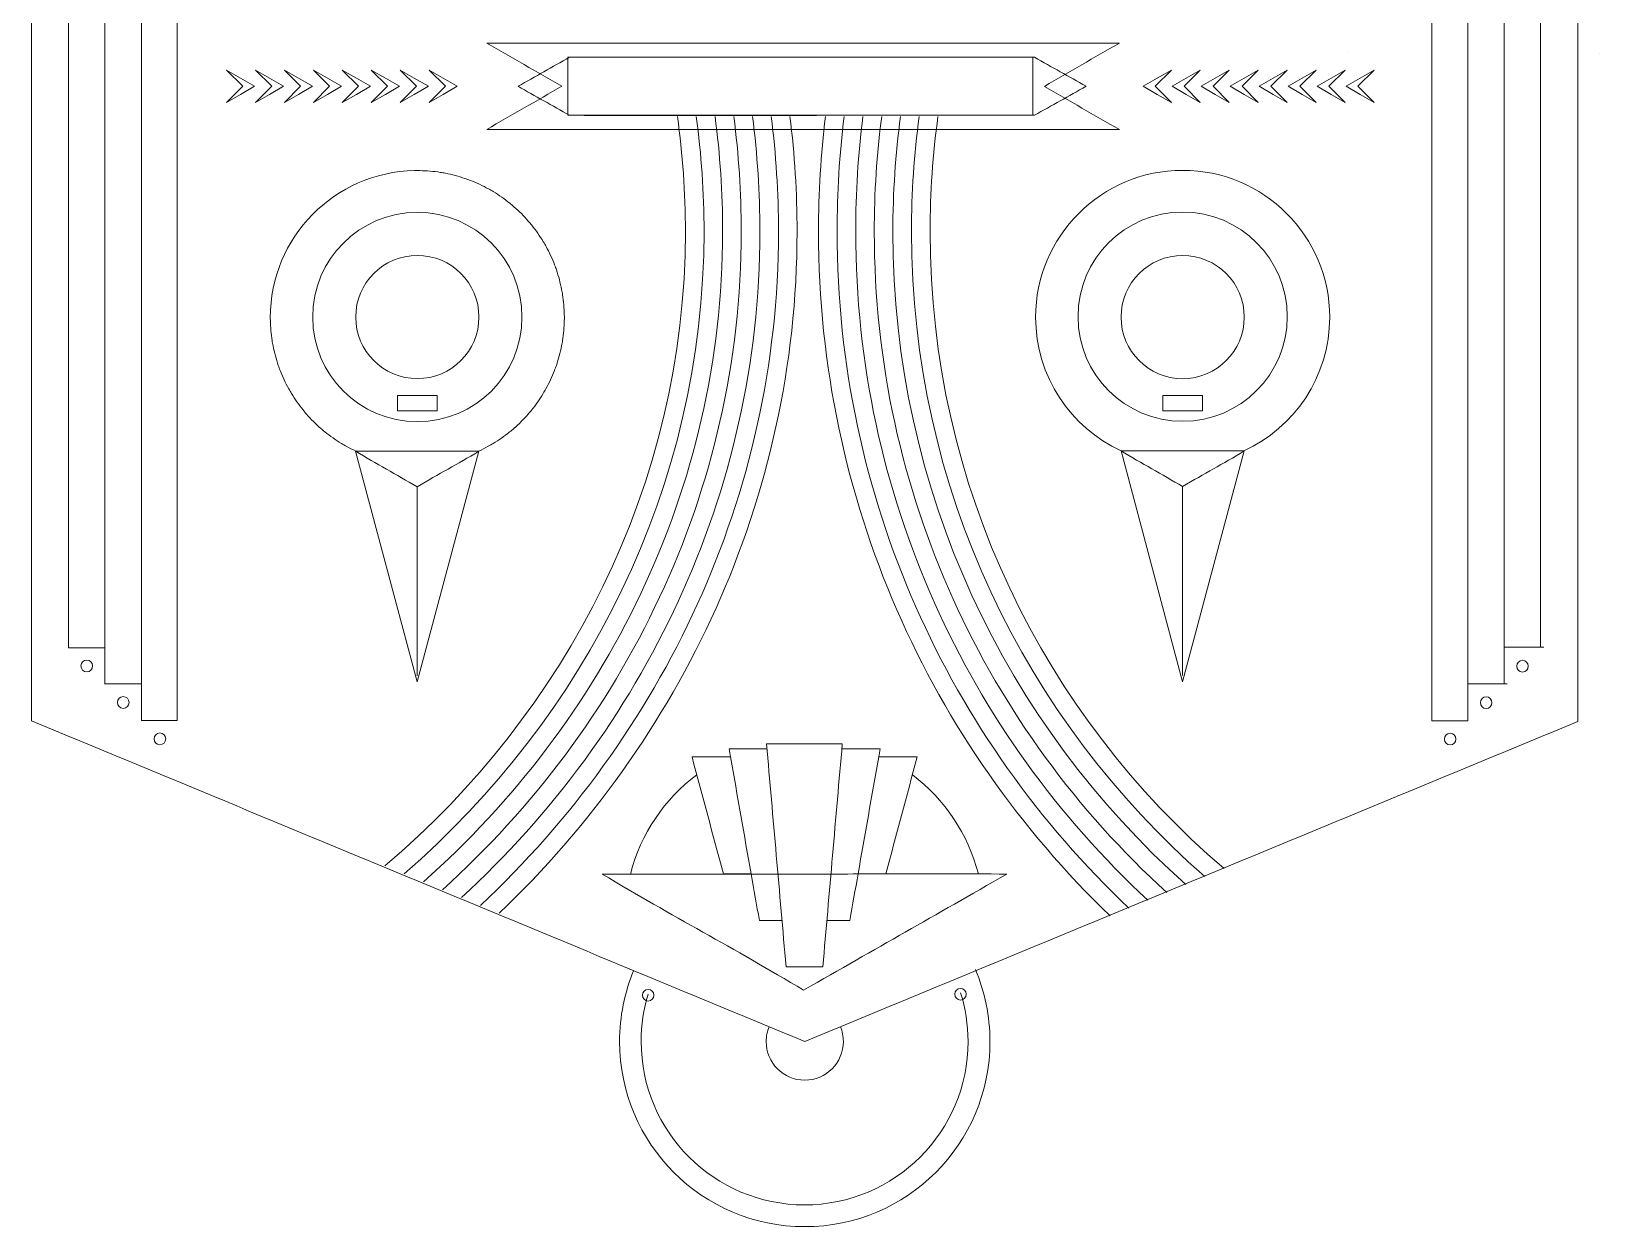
# Model space of a CAD drawing. Header units: inches. Extents: x -17 to 17, y -21.9 to 21.9.
# Drawn here: x -17.03 to 17.03, y -21.88 to 4.09 of the extents above; entities that cross this region are included whole.
import ezdxf

# ---------------------------------------------------------------- set-up
doc = ezdxf.new("R2010")
doc.units = ezdxf.units.IN
doc.header["$MEASUREMENT"] = 0
doc.layers.add('Layer 1', color=7, linetype='Continuous')

msp = doc.modelspace()

# ---------------------------------------------------------------- linework, layer by layer
at = {"layer": 'Layer 1', "color": 1, "lineweight": 18}
for points in [[(-9.079, -4.156), (-8.212, -4.156), (-8.212, -3.822), (-9.079, -3.822), (-9.079, -4.156)], [(7.539, -4.156), (8.405, -4.156), (8.405, -3.822), (7.539, -3.822), (7.539, -4.156)]]:
    msp.add_lwpolyline(points, close=True, dxfattribs=at)
at = {"layer": 'Layer 1', "color": 250, "lineweight": 18}
msp.add_open_spline([(14.955, 5.09), (14.955, 5.09), (14.955, -9.289), (14.955, -9.289), (14.955, -9.289), (14.955, -9.289), (15.745, -9.289), (15.745, -9.289), (15.745, -9.289), (15.745, -9.289), (15.745, 5.09), (15.745, 5.09), (15.745, 5.09), (15.745, 13.917), (8.59, 21.072), (-0.237, 21.072), (-0.237, 21.072), (-9.061, 21.072), (-16.216, 13.919), (-16.218, 5.095), (-16.218, 5.095), (-16.218, 5.095), (-16.218, -9.303), (-16.218, -9.303), (-16.218, -9.303), (-16.218, -9.303), (-15.428, -9.303), (-15.428, -9.303), (-15.428, -9.303), (-15.428, -9.303), (-15.428, 5.09), (-15.428, 5.09), (-15.428, 5.09), (-15.428, 13.48), (-8.627, 20.282), (-0.237, 20.282), (-0.237, 20.282), (8.153, 20.282), (14.955, 13.48), (14.955, 5.09)], degree=3, knots=[0, 0, 0, 0, 0.090909, 0.090909, 0.090909, 0.090909, 0.181818, 0.181818, 0.181818, 0.181818, 0.272727, 0.272727, 0.272727, 0.272727, 0.363636, 0.363636, 0.363636, 0.363636, 0.454545, 0.454545, 0.454545, 0.454545, 0.545455, 0.545455, 0.545455, 0.545455, 0.636364, 0.636364, 0.636364, 0.636364, 0.727273, 0.727273, 0.727273, 0.727273, 0.818182, 0.818182, 0.818182, 0.818182, 1, 1, 1, 1], dxfattribs=at)
at = {"layer": 'Layer 1', "color": 1, "lineweight": 18}
msp.add_open_spline([(-17.026, 5.09), (-17.026, -0.237), (-17.026, -5.564), (-17.026, -10.891), (-17.026, -10.891), (-11.428, -13.214), (-5.831, -15.536), (-0.233, -17.859), (-0.233, -17.859), (5.362, -15.541), (10.958, -13.223), (16.553, -10.905), (16.553, -10.905), (16.553, -5.573), (16.553, -0.241), (16.553, 5.09)], degree=3, knots=[0, 0, 0, 0, 0.2, 0.2, 0.2, 0.2, 0.4, 0.4, 0.4, 0.4, 0.6, 0.6, 0.6, 0.6, 1, 1, 1, 1], dxfattribs=at)
at = {"layer": 'Layer 1', "lineweight": 18}
for points in [[(-16.218, 5.095), (-16.218, 5.095), (-16.218, -9.303), (-16.218, -9.303)], [(15.745, 5.101), (15.745, 5.101), (15.745, -9.298), (15.745, -9.298)], [(-15.428, -9.303), (-15.428, -9.303), (-16.218, -9.303), (-16.218, -9.303)], [(-15.553, -11.699), (-15.553, -11.699), (-15.553, -11.699), (-15.553, -11.699)], [(-4.017, -14.22), (-3.796, -13.346), (-3.279, -12.589), (-2.577, -12.062)], [(2.103, -12.068), (2.801, -12.593), (3.315, -13.348), (3.536, -14.219)]]:
    msp.add_open_spline(points, degree=3, dxfattribs=at)
at = {"layer": 'Layer 1', "color": 3, "lineweight": 18}
for points in [[(-15.428, 5.095), (-15.428, 5.095), (-15.428, -10.096), (-15.428, -10.096)], [(-14.635, 5.095), (-14.635, 5.095), (-14.635, -10.887), (-14.635, -10.887)], [(-13.857, 5.095), (-13.857, 5.095), (-13.857, -10.887), (-13.857, -10.887)], [(13.384, 5.101), (13.384, 5.101), (13.384, -10.892), (13.384, -10.892)], [(14.162, 5.101), (14.162, 5.101), (14.162, -10.892), (14.162, -10.892)], [(14.955, 5.101), (14.955, 5.101), (14.955, -10.091), (14.955, -10.091)], [(11.562, 3.652), (11.562, 3.652), (11.562, 3.652), (11.562, 3.652)], [(17.026, 3.607), (17.026, 3.607), (17.026, 3.607), (17.026, 3.607)], [(-8.648, -5.811), (-8.648, -5.811), (-8.648, -9.917), (-8.648, -9.917)], [(7.972, -5.805), (7.972, -5.805), (7.972, -9.911), (7.972, -9.911)], [(14.955, -9.289), (14.955, -9.289), (15.811, -9.289), (15.811, -9.289)], [(-14.635, -10.091), (-14.635, -10.091), (-15.432, -10.091), (-15.432, -10.091)], [(14.162, -10.087), (14.162, -10.087), (15.021, -10.087), (15.021, -10.087)], [(-13.857, -10.887), (-13.857, -10.887), (-14.635, -10.887), (-14.635, -10.887)], [(13.384, -10.892), (13.384, -10.892), (14.162, -10.892), (14.162, -10.892)]]:
    msp.add_open_spline(points, degree=3, dxfattribs=at)
at = {"layer": 'Layer 1', "lineweight": 18}
for points, knots in [([(-7.134, 3.831), (-2.557, 3.831), (2.021, 3.831), (6.598, 3.831), (6.598, 3.831), (6.055, 3.517), (5.513, 3.204), (4.97, 2.89), (4.97, 2.89), (5.513, 2.577), (6.055, 2.263), (6.598, 1.95), (6.598, 1.95), (2.021, 1.952), (-2.557, 1.954), (-7.134, 1.956), (-7.134, 1.956), (-6.593, 2.268), (-6.052, 2.581), (-5.51, 2.893), (-5.51, 2.893), (-6.052, 3.206), (-6.593, 3.518), (-7.134, 3.831)], [0, 0, 0, 0, 0.142857, 0.142857, 0.142857, 0.142857, 0.285714, 0.285714, 0.285714, 0.285714, 0.428571, 0.428571, 0.428571, 0.428571, 0.571429, 0.571429, 0.571429, 0.571429, 0.714286, 0.714286, 0.714286, 0.714286, 1, 1, 1, 1]), ([(-6.456, 2.892), (-6.097, 2.681), (-5.702, 2.471), (-5.343, 2.261), (-5.343, 2.261), (-1.964, 2.256), (1.377, 2.265), (4.756, 2.261), (4.756, 2.261), (5.128, 2.476), (5.501, 2.677), (5.874, 2.892), (5.874, 2.892), (5.501, 3.107), (5.128, 3.308), (4.756, 3.523), (4.756, 3.523), (1.39, 3.518), (-1.976, 3.528), (-5.343, 3.523), (-5.343, 3.523), (-5.714, 3.312), (-6.085, 3.102), (-6.456, 2.892)], [0, 0, 0, 0, 0.142857, 0.142857, 0.142857, 0.142857, 0.285714, 0.285714, 0.285714, 0.285714, 0.428571, 0.428571, 0.428571, 0.428571, 0.571429, 0.571429, 0.571429, 0.571429, 0.714286, 0.714286, 0.714286, 0.714286, 1, 1, 1, 1]), ([(4.719, 2.261), (4.719, 2.261), (-5.38, 2.261), (-5.38, 2.261), (-5.38, 2.261), (-5.38, 2.261), (-5.38, 3.524), (-5.38, 3.524), (-5.38, 3.524), (-5.38, 3.524), (4.719, 3.524), (4.719, 3.524), (4.719, 3.524), (4.719, 3.524), (4.719, 2.261), (4.719, 2.261)], [0, 0, 0, 0, 0.2, 0.2, 0.2, 0.2, 0.4, 0.4, 0.4, 0.4, 0.6, 0.6, 0.6, 0.6, 1, 1, 1, 1]), ([(-6.373, -2.121), (-6.373, -3.376), (-7.39, -4.393), (-8.645, -4.393), (-8.645, -4.393), (-9.9, -4.393), (-10.918, -3.376), (-10.918, -2.121), (-10.918, -2.121), (-10.918, -0.866), (-9.9, 0.152), (-8.645, 0.152), (-8.645, 0.152), (-7.39, 0.152), (-6.373, -0.866), (-6.373, -2.121)], [0, 0, 0, 0, 0.2, 0.2, 0.2, 0.2, 0.4, 0.4, 0.4, 0.4, 0.6, 0.6, 0.6, 0.6, 1, 1, 1, 1]), ([(10.244, -2.113), (10.244, -3.368), (9.227, -4.385), (7.972, -4.385), (7.972, -4.385), (6.717, -4.385), (5.7, -3.368), (5.7, -2.113), (5.7, -2.113), (5.7, -0.858), (6.717, 0.159), (7.972, 0.159), (7.972, 0.159), (9.227, 0.159), (10.244, -0.858), (10.244, -2.113)], [0, 0, 0, 0, 0.2, 0.2, 0.2, 0.2, 0.4, 0.4, 0.4, 0.4, 0.6, 0.6, 0.6, 0.6, 1, 1, 1, 1]), ([(-7.307, -2.121), (-7.307, -2.86), (-7.906, -3.459), (-8.645, -3.459), (-8.645, -3.459), (-9.384, -3.459), (-9.983, -2.86), (-9.983, -2.121), (-9.983, -2.121), (-9.983, -1.382), (-9.384, -0.783), (-8.645, -0.783), (-8.645, -0.783), (-7.906, -0.783), (-7.307, -1.382), (-7.307, -2.121)], [0, 0, 0, 0, 0.2, 0.2, 0.2, 0.2, 0.4, 0.4, 0.4, 0.4, 0.6, 0.6, 0.6, 0.6, 1, 1, 1, 1]), ([(9.31, -2.122), (9.31, -2.861), (8.711, -3.46), (7.972, -3.46), (7.972, -3.46), (7.233, -3.46), (6.634, -2.861), (6.634, -2.122), (6.634, -2.122), (6.634, -1.383), (7.233, -0.784), (7.972, -0.784), (7.972, -0.784), (8.711, -0.784), (9.31, -1.383), (9.31, -2.122)], [0, 0, 0, 0, 0.2, 0.2, 0.2, 0.2, 0.4, 0.4, 0.4, 0.4, 0.6, 0.6, 0.6, 0.6, 1, 1, 1, 1]), ([(-1.054, -11.498), (-1.328, -11.498), (-1.603, -11.498), (-1.877, -11.498), (-1.877, -11.498), (-1.866, -11.557), (-1.855, -11.617), (-1.845, -11.676), (-1.845, -11.676), (-1.696, -12.524), (-1.547, -13.371), (-1.397, -14.218), (-1.397, -14.218), (-1.338, -14.554), (-1.278, -14.891), (-1.219, -15.228), (-1.219, -15.228), (-1.055, -15.228), (-0.892, -15.228), (-0.729, -15.228)], [0, 0, 0, 0, 0.166667, 0.166667, 0.166667, 0.166667, 0.333333, 0.333333, 0.333333, 0.333333, 0.5, 0.5, 0.5, 0.5, 0.666667, 0.666667, 0.666667, 0.666667, 1, 1, 1, 1]), ([(-0.639, -16.238), (-0.374, -16.238), (-0.108, -16.238), (0.158, -16.238), (0.158, -16.238), (0.3, -14.622), (0.441, -13.006), (0.582, -11.39), (0.582, -11.39), (0.034, -11.39), (-0.515, -11.39), (-1.064, -11.39), (-1.064, -11.39), (-0.922, -13.006), (-0.781, -14.622), (-0.639, -16.238)], [0, 0, 0, 0, 0.2, 0.2, 0.2, 0.2, 0.4, 0.4, 0.4, 0.4, 0.6, 0.6, 0.6, 0.6, 1, 1, 1, 1]), ([(0.246, -15.228), (0.412, -15.228), (0.58, -15.228), (0.746, -15.228), (0.746, -15.228), (0.805, -14.891), (0.865, -14.554), (0.924, -14.218), (0.924, -14.218), (1.073, -13.371), (1.223, -12.524), (1.372, -11.676), (1.372, -11.676), (1.382, -11.617), (1.393, -11.557), (1.403, -11.498), (1.403, -11.498), (1.126, -11.498), (0.85, -11.498), (0.573, -11.498)], [0, 0, 0, 0, 0.166667, 0.166667, 0.166667, 0.166667, 0.333333, 0.333333, 0.333333, 0.333333, 0.5, 0.5, 0.5, 0.5, 0.666667, 0.666667, 0.666667, 0.666667, 1, 1, 1, 1]), ([(-1.397, -14.218), (-1.598, -14.218), (-1.799, -14.218), (-2, -14.218), (-2, -14.218), (-2.227, -13.371), (-2.454, -12.524), (-2.681, -11.676), (-2.681, -11.676), (-2.403, -11.676), (-2.123, -11.676), (-1.845, -11.676)], [0, 0, 0, 0, 0.25, 0.25, 0.25, 0.25, 0.5, 0.5, 0.5, 0.5, 1, 1, 1, 1]), ([(1.372, -11.676), (1.65, -11.676), (1.93, -11.676), (2.208, -11.676), (2.208, -11.676), (1.981, -12.524), (1.753, -13.371), (1.527, -14.218), (1.527, -14.218), (1.326, -14.218), (1.125, -14.218), (0.924, -14.218)], [0, 0, 0, 0, 0.25, 0.25, 0.25, 0.25, 0.5, 0.5, 0.5, 0.5, 1, 1, 1, 1]), ([(0.925, -14.219), (1.124, -14.218), (1.325, -14.218), (1.527, -14.218), (1.527, -14.218), (2.373, -14.218), (3.24, -14.218), (4.156, -14.22), (4.156, -14.22), (2.56, -15.136), (1.338, -15.828), (-0.259, -16.744), (-0.259, -16.744), (-1.783, -15.821), (-3.106, -15.141), (-4.63, -14.22), (-4.63, -14.22), (-3.494, -14.222), (-0.113, -14.221), (0.925, -14.219)], [0, 0, 0, 0, 0.166667, 0.166667, 0.166667, 0.166667, 0.333333, 0.333333, 0.333333, 0.333333, 0.5, 0.5, 0.5, 0.5, 0.666667, 0.666667, 0.666667, 0.666667, 1, 1, 1, 1]), ([(3.472, -16.294), (3.675, -16.775), (3.788, -17.304), (3.788, -17.859), (3.788, -17.859), (3.788, -20.08), (1.988, -21.88), (-0.233, -21.88), (-0.233, -21.88), (-2.454, -21.88), (-4.254, -20.08), (-4.254, -17.859), (-4.254, -17.859), (-4.254, -17.314), (-4.145, -16.794), (-3.949, -16.32)], [0, 0, 0, 0, 0.2, 0.2, 0.2, 0.2, 0.4, 0.4, 0.4, 0.4, 0.6, 0.6, 0.6, 0.6, 1, 1, 1, 1]), ([(3.152, -16.804), (3.256, -17.137), (3.312, -17.491), (3.312, -17.859), (3.312, -17.859), (3.312, -19.819), (1.723, -21.407), (-0.237, -21.407), (-0.237, -21.407), (-2.196, -21.407), (-3.785, -19.819), (-3.785, -17.859), (-3.785, -17.859), (-3.785, -17.501), (-3.732, -17.156), (-3.634, -16.83)], [0, 0, 0, 0, 0.2, 0.2, 0.2, 0.2, 0.4, 0.4, 0.4, 0.4, 0.6, 0.6, 0.6, 0.6, 1, 1, 1, 1]), ([(-3.507, -16.852), (-3.507, -16.922), (-3.564, -16.979), (-3.634, -16.979), (-3.634, -16.979), (-3.703, -16.979), (-3.76, -16.922), (-3.76, -16.852), (-3.76, -16.852), (-3.76, -16.783), (-3.703, -16.726), (-3.634, -16.726), (-3.634, -16.726), (-3.564, -16.726), (-3.507, -16.783), (-3.507, -16.852)], [0, 0, 0, 0, 0.2, 0.2, 0.2, 0.2, 0.4, 0.4, 0.4, 0.4, 0.6, 0.6, 0.6, 0.6, 1, 1, 1, 1]), ([(3.275, -16.83), (3.275, -16.9), (3.218, -16.957), (3.148, -16.957), (3.148, -16.957), (3.079, -16.957), (3.022, -16.9), (3.022, -16.83), (3.022, -16.83), (3.022, -16.761), (3.079, -16.704), (3.148, -16.704), (3.148, -16.704), (3.218, -16.704), (3.275, -16.761), (3.275, -16.83)], [0, 0, 0, 0, 0.2, 0.2, 0.2, 0.2, 0.4, 0.4, 0.4, 0.4, 0.6, 0.6, 0.6, 0.6, 1, 1, 1, 1]), ([(0.541, -17.538), (0.582, -17.637), (0.605, -17.746), (0.605, -17.859), (0.605, -17.859), (0.605, -18.321), (0.23, -18.697), (-0.233, -18.697), (-0.233, -18.697), (-0.696, -18.697), (-1.071, -18.321), (-1.071, -17.859), (-1.071, -17.859), (-1.071, -17.746), (-1.049, -17.637), (-1.007, -17.538)], [0, 0, 0, 0, 0.2, 0.2, 0.2, 0.2, 0.4, 0.4, 0.4, 0.4, 0.6, 0.6, 0.6, 0.6, 1, 1, 1, 1])]:
    msp.add_open_spline(points, degree=3, knots=knots, dxfattribs=at)
at = {"layer": 'Layer 1', "color": 3, "lineweight": 18}
for points, knots in [([(-12.789, 2.54), (-12.789, 2.54), (-12.437, 2.892), (-12.437, 2.892), (-12.437, 2.892), (-12.437, 2.892), (-12.789, 3.244), (-12.789, 3.244), (-12.789, 3.244), (-12.789, 3.244), (-12.484, 3.068), (-12.484, 3.068), (-12.484, 3.068), (-12.484, 3.068), (-12.18, 2.892), (-12.18, 2.892), (-12.18, 2.892), (-12.18, 2.892), (-12.484, 2.716), (-12.484, 2.716), (-12.484, 2.716), (-12.484, 2.716), (-12.789, 2.54), (-12.789, 2.54)], [0, 0, 0, 0, 0.142857, 0.142857, 0.142857, 0.142857, 0.285714, 0.285714, 0.285714, 0.285714, 0.428571, 0.428571, 0.428571, 0.428571, 0.571429, 0.571429, 0.571429, 0.571429, 0.714286, 0.714286, 0.714286, 0.714286, 1, 1, 1, 1]), ([(-11.551, 2.892), (-11.551, 2.892), (-11.856, 2.716), (-11.856, 2.716), (-11.856, 2.716), (-11.856, 2.716), (-12.16, 2.54), (-12.16, 2.54), (-12.16, 2.54), (-12.16, 2.54), (-11.808, 2.892), (-11.808, 2.892), (-11.808, 2.892), (-11.808, 2.892), (-12.16, 3.244), (-12.16, 3.244), (-12.16, 3.244), (-12.16, 3.244), (-11.856, 3.068), (-11.856, 3.068), (-11.856, 3.068), (-11.856, 3.068), (-11.551, 2.892), (-11.551, 2.892)], [0, 0, 0, 0, 0.142857, 0.142857, 0.142857, 0.142857, 0.285714, 0.285714, 0.285714, 0.285714, 0.428571, 0.428571, 0.428571, 0.428571, 0.571429, 0.571429, 0.571429, 0.571429, 0.714286, 0.714286, 0.714286, 0.714286, 1, 1, 1, 1]), ([(-10.922, 2.892), (-10.922, 2.892), (-11.227, 2.716), (-11.227, 2.716), (-11.227, 2.716), (-11.227, 2.716), (-11.532, 2.54), (-11.532, 2.54), (-11.532, 2.54), (-11.532, 2.54), (-11.18, 2.892), (-11.18, 2.892), (-11.18, 2.892), (-11.18, 2.892), (-11.532, 3.244), (-11.532, 3.244), (-11.532, 3.244), (-11.532, 3.244), (-11.227, 3.068), (-11.227, 3.068), (-11.227, 3.068), (-11.227, 3.068), (-10.922, 2.892), (-10.922, 2.892)], [0, 0, 0, 0, 0.142857, 0.142857, 0.142857, 0.142857, 0.285714, 0.285714, 0.285714, 0.285714, 0.428571, 0.428571, 0.428571, 0.428571, 0.571429, 0.571429, 0.571429, 0.571429, 0.714286, 0.714286, 0.714286, 0.714286, 1, 1, 1, 1]), ([(-10.293, 2.892), (-10.293, 2.892), (-10.598, 2.716), (-10.598, 2.716), (-10.598, 2.716), (-10.598, 2.716), (-10.903, 2.54), (-10.903, 2.54), (-10.903, 2.54), (-10.903, 2.54), (-10.551, 2.892), (-10.551, 2.892), (-10.551, 2.892), (-10.551, 2.892), (-10.903, 3.244), (-10.903, 3.244), (-10.903, 3.244), (-10.903, 3.244), (-10.598, 3.068), (-10.598, 3.068), (-10.598, 3.068), (-10.598, 3.068), (-10.293, 2.892), (-10.293, 2.892)], [0, 0, 0, 0, 0.142857, 0.142857, 0.142857, 0.142857, 0.285714, 0.285714, 0.285714, 0.285714, 0.428571, 0.428571, 0.428571, 0.428571, 0.571429, 0.571429, 0.571429, 0.571429, 0.714286, 0.714286, 0.714286, 0.714286, 1, 1, 1, 1]), ([(-9.664, 2.892), (-9.664, 2.892), (-9.969, 2.716), (-9.969, 2.716), (-9.969, 2.716), (-9.969, 2.716), (-10.274, 2.54), (-10.274, 2.54), (-10.274, 2.54), (-10.274, 2.54), (-9.922, 2.892), (-9.922, 2.892), (-9.922, 2.892), (-9.922, 2.892), (-10.274, 3.244), (-10.274, 3.244), (-10.274, 3.244), (-10.274, 3.244), (-9.969, 3.068), (-9.969, 3.068), (-9.969, 3.068), (-9.969, 3.068), (-9.664, 2.892), (-9.664, 2.892)], [0, 0, 0, 0, 0.142857, 0.142857, 0.142857, 0.142857, 0.285714, 0.285714, 0.285714, 0.285714, 0.428571, 0.428571, 0.428571, 0.428571, 0.571429, 0.571429, 0.571429, 0.571429, 0.714286, 0.714286, 0.714286, 0.714286, 1, 1, 1, 1]), ([(-9.035, 2.892), (-9.035, 2.892), (-9.34, 2.716), (-9.34, 2.716), (-9.34, 2.716), (-9.34, 2.716), (-9.645, 2.54), (-9.645, 2.54), (-9.645, 2.54), (-9.645, 2.54), (-9.293, 2.892), (-9.293, 2.892), (-9.293, 2.892), (-9.293, 2.892), (-9.645, 3.244), (-9.645, 3.244), (-9.645, 3.244), (-9.645, 3.244), (-9.34, 3.068), (-9.34, 3.068), (-9.34, 3.068), (-9.34, 3.068), (-9.035, 2.892), (-9.035, 2.892)], [0, 0, 0, 0, 0.142857, 0.142857, 0.142857, 0.142857, 0.285714, 0.285714, 0.285714, 0.285714, 0.428571, 0.428571, 0.428571, 0.428571, 0.571429, 0.571429, 0.571429, 0.571429, 0.714286, 0.714286, 0.714286, 0.714286, 1, 1, 1, 1]), ([(-8.406, 2.892), (-8.406, 2.892), (-8.711, 2.716), (-8.711, 2.716), (-8.711, 2.716), (-8.711, 2.716), (-9.016, 2.54), (-9.016, 2.54), (-9.016, 2.54), (-9.016, 2.54), (-8.664, 2.892), (-8.664, 2.892), (-8.664, 2.892), (-8.664, 2.892), (-9.016, 3.244), (-9.016, 3.244), (-9.016, 3.244), (-9.016, 3.244), (-8.711, 3.068), (-8.711, 3.068), (-8.711, 3.068), (-8.711, 3.068), (-8.406, 2.892), (-8.406, 2.892)], [0, 0, 0, 0, 0.142857, 0.142857, 0.142857, 0.142857, 0.285714, 0.285714, 0.285714, 0.285714, 0.428571, 0.428571, 0.428571, 0.428571, 0.571429, 0.571429, 0.571429, 0.571429, 0.714286, 0.714286, 0.714286, 0.714286, 1, 1, 1, 1]), ([(-8.387, 2.54), (-8.387, 2.54), (-8.035, 2.892), (-8.035, 2.892), (-8.035, 2.892), (-8.035, 2.892), (-8.387, 3.244), (-8.387, 3.244), (-8.387, 3.244), (-8.387, 3.244), (-8.082, 3.068), (-8.082, 3.068), (-8.082, 3.068), (-8.082, 3.068), (-7.778, 2.892), (-7.778, 2.892), (-7.778, 2.892), (-7.778, 2.892), (-8.082, 2.716), (-8.082, 2.716), (-8.082, 2.716), (-8.082, 2.716), (-8.387, 2.54), (-8.387, 2.54)], [0, 0, 0, 0, 0.142857, 0.142857, 0.142857, 0.142857, 0.285714, 0.285714, 0.285714, 0.285714, 0.428571, 0.428571, 0.428571, 0.428571, 0.571429, 0.571429, 0.571429, 0.571429, 0.714286, 0.714286, 0.714286, 0.714286, 1, 1, 1, 1]), ([(7.727, 3.245), (7.727, 3.245), (7.374, 2.893), (7.374, 2.893), (7.374, 2.893), (7.374, 2.893), (7.727, 2.541), (7.727, 2.541), (7.727, 2.541), (7.727, 2.541), (7.422, 2.717), (7.422, 2.717), (7.422, 2.717), (7.422, 2.717), (7.117, 2.893), (7.117, 2.893), (7.117, 2.893), (7.117, 2.893), (7.422, 3.069), (7.422, 3.069), (7.422, 3.069), (7.422, 3.069), (7.727, 3.245), (7.727, 3.245)], [0, 0, 0, 0, 0.142857, 0.142857, 0.142857, 0.142857, 0.285714, 0.285714, 0.285714, 0.285714, 0.428571, 0.428571, 0.428571, 0.428571, 0.571429, 0.571429, 0.571429, 0.571429, 0.714286, 0.714286, 0.714286, 0.714286, 1, 1, 1, 1]), ([(7.746, 2.893), (7.746, 2.893), (8.05, 3.069), (8.05, 3.069), (8.05, 3.069), (8.05, 3.069), (8.355, 3.245), (8.355, 3.245), (8.355, 3.245), (8.355, 3.245), (8.003, 2.893), (8.003, 2.893), (8.003, 2.893), (8.003, 2.893), (8.355, 2.541), (8.355, 2.541), (8.355, 2.541), (8.355, 2.541), (8.05, 2.717), (8.05, 2.717), (8.05, 2.717), (8.05, 2.717), (7.746, 2.893), (7.746, 2.893)], [0, 0, 0, 0, 0.142857, 0.142857, 0.142857, 0.142857, 0.285714, 0.285714, 0.285714, 0.285714, 0.428571, 0.428571, 0.428571, 0.428571, 0.571429, 0.571429, 0.571429, 0.571429, 0.714286, 0.714286, 0.714286, 0.714286, 1, 1, 1, 1]), ([(8.374, 2.893), (8.374, 2.893), (8.679, 3.069), (8.679, 3.069), (8.679, 3.069), (8.679, 3.069), (8.984, 3.245), (8.984, 3.245), (8.984, 3.245), (8.984, 3.245), (8.632, 2.893), (8.632, 2.893), (8.632, 2.893), (8.632, 2.893), (8.984, 2.541), (8.984, 2.541), (8.984, 2.541), (8.984, 2.541), (8.679, 2.717), (8.679, 2.717), (8.679, 2.717), (8.679, 2.717), (8.374, 2.893), (8.374, 2.893)], [0, 0, 0, 0, 0.142857, 0.142857, 0.142857, 0.142857, 0.285714, 0.285714, 0.285714, 0.285714, 0.428571, 0.428571, 0.428571, 0.428571, 0.571429, 0.571429, 0.571429, 0.571429, 0.714286, 0.714286, 0.714286, 0.714286, 1, 1, 1, 1]), ([(9.003, 2.893), (9.003, 2.893), (9.308, 3.069), (9.308, 3.069), (9.308, 3.069), (9.308, 3.069), (9.613, 3.245), (9.613, 3.245), (9.613, 3.245), (9.613, 3.245), (9.261, 2.893), (9.261, 2.893), (9.261, 2.893), (9.261, 2.893), (9.613, 2.541), (9.613, 2.541), (9.613, 2.541), (9.613, 2.541), (9.308, 2.717), (9.308, 2.717), (9.308, 2.717), (9.308, 2.717), (9.003, 2.893), (9.003, 2.893)], [0, 0, 0, 0, 0.142857, 0.142857, 0.142857, 0.142857, 0.285714, 0.285714, 0.285714, 0.285714, 0.428571, 0.428571, 0.428571, 0.428571, 0.571429, 0.571429, 0.571429, 0.571429, 0.714286, 0.714286, 0.714286, 0.714286, 1, 1, 1, 1]), ([(9.632, 2.893), (9.632, 2.893), (9.937, 3.069), (9.937, 3.069), (9.937, 3.069), (9.937, 3.069), (10.242, 3.245), (10.242, 3.245), (10.242, 3.245), (10.242, 3.245), (9.89, 2.893), (9.89, 2.893), (9.89, 2.893), (9.89, 2.893), (10.242, 2.541), (10.242, 2.541), (10.242, 2.541), (10.242, 2.541), (9.937, 2.717), (9.937, 2.717), (9.937, 2.717), (9.937, 2.717), (9.632, 2.893), (9.632, 2.893)], [0, 0, 0, 0, 0.142857, 0.142857, 0.142857, 0.142857, 0.285714, 0.285714, 0.285714, 0.285714, 0.428571, 0.428571, 0.428571, 0.428571, 0.571429, 0.571429, 0.571429, 0.571429, 0.714286, 0.714286, 0.714286, 0.714286, 1, 1, 1, 1]), ([(10.261, 2.893), (10.261, 2.893), (10.566, 3.069), (10.566, 3.069), (10.566, 3.069), (10.566, 3.069), (10.871, 3.245), (10.871, 3.245), (10.871, 3.245), (10.871, 3.245), (10.519, 2.893), (10.519, 2.893), (10.519, 2.893), (10.519, 2.893), (10.871, 2.54), (10.871, 2.54), (10.871, 2.54), (10.871, 2.54), (10.566, 2.716), (10.566, 2.716), (10.566, 2.716), (10.566, 2.716), (10.261, 2.893), (10.261, 2.893)], [0, 0, 0, 0, 0.142857, 0.142857, 0.142857, 0.142857, 0.285714, 0.285714, 0.285714, 0.285714, 0.428571, 0.428571, 0.428571, 0.428571, 0.571429, 0.571429, 0.571429, 0.571429, 0.714286, 0.714286, 0.714286, 0.714286, 1, 1, 1, 1]), ([(10.89, 2.892), (10.89, 2.892), (11.195, 3.068), (11.195, 3.068), (11.195, 3.068), (11.195, 3.068), (11.5, 3.244), (11.5, 3.244), (11.5, 3.244), (11.5, 3.244), (11.148, 2.892), (11.148, 2.892), (11.148, 2.892), (11.148, 2.892), (11.5, 2.54), (11.5, 2.54), (11.5, 2.54), (11.5, 2.54), (11.195, 2.716), (11.195, 2.716), (11.195, 2.716), (11.195, 2.716), (10.89, 2.892), (10.89, 2.892)], [0, 0, 0, 0, 0.142857, 0.142857, 0.142857, 0.142857, 0.285714, 0.285714, 0.285714, 0.285714, 0.428571, 0.428571, 0.428571, 0.428571, 0.571429, 0.571429, 0.571429, 0.571429, 0.714286, 0.714286, 0.714286, 0.714286, 1, 1, 1, 1]), ([(12.129, 3.244), (12.129, 3.244), (11.776, 2.892), (11.776, 2.892), (11.776, 2.892), (11.776, 2.892), (12.129, 2.54), (12.129, 2.54), (12.129, 2.54), (12.129, 2.54), (11.824, 2.716), (11.824, 2.716), (11.824, 2.716), (11.824, 2.716), (11.519, 2.892), (11.519, 2.892), (11.519, 2.892), (11.519, 2.892), (11.824, 3.068), (11.824, 3.068), (11.824, 3.068), (11.824, 3.068), (12.129, 3.244), (12.129, 3.244)], [0, 0, 0, 0, 0.142857, 0.142857, 0.142857, 0.142857, 0.285714, 0.285714, 0.285714, 0.285714, 0.428571, 0.428571, 0.428571, 0.428571, 0.571429, 0.571429, 0.571429, 0.571429, 0.714286, 0.714286, 0.714286, 0.714286, 1, 1, 1, 1]), ([(-9.348, -14.044), (-5.426, -10.71), (-2.824, -5.775), (-2.824, -0.268), (-2.824, -0.268), (-2.824, 0.581), (-2.883, 1.416), (-2.997, 2.234)], [0, 0, 0, 0, 0.333333, 0.333333, 0.333333, 0.333333, 1, 1, 1, 1]), ([(-9.348, -14.044), (-5.426, -10.71), (-2.824, -5.775), (-2.824, -0.268), (-2.824, -0.268), (-2.824, 0.581), (-2.883, 1.416), (-2.997, 2.234)], [0, 0, 0, 0, 0.333333, 0.333333, 0.333333, 0.333333, 1, 1, 1, 1]), ([(-2.589, 2.234), (-2.478, 1.416), (-2.42, 0.58), (-2.42, -0.268), (-2.42, -0.268), (-2.42, -5.825), (-5.008, -10.812), (-8.931, -14.218)], [0, 0, 0, 0, 0.333333, 0.333333, 0.333333, 0.333333, 1, 1, 1, 1]), ([(-2.182, 2.234), (-2.072, 1.415), (-2.016, 0.58), (-2.016, -0.268), (-2.016, -0.268), (-2.016, -5.875), (-4.592, -10.915), (-8.515, -14.39)], [0, 0, 0, 0, 0.333333, 0.333333, 0.333333, 0.333333, 1, 1, 1, 1]), ([(-1.774, 2.234), (-1.667, 1.415), (-1.612, 0.58), (-1.612, -0.268), (-1.612, -0.268), (-1.612, -5.926), (-4.177, -11.017), (-8.1, -14.561)], [0, 0, 0, 0, 0.333333, 0.333333, 0.333333, 0.333333, 1, 1, 1, 1]), ([(-1.367, 2.234), (-1.262, 1.414), (-1.208, 0.579), (-1.208, -0.268), (-1.208, -0.268), (-1.208, -5.976), (-3.762, -11.119), (-7.687, -14.732)], [0, 0, 0, 0, 0.333333, 0.333333, 0.333333, 0.333333, 1, 1, 1, 1]), ([(-0.96, 2.234), (-0.857, 1.414), (-0.804, 0.579), (-0.804, -0.268), (-0.804, -0.268), (-0.804, -6.027), (-3.35, -11.223), (-7.277, -14.902)], [0, 0, 0, 0, 0.333333, 0.333333, 0.333333, 0.333333, 1, 1, 1, 1]), ([(-0.554, 2.234), (-0.452, 1.414), (-0.4, 0.579), (-0.4, -0.268), (-0.4, -0.268), (-0.4, -6.077), (-2.937, -11.325), (-6.868, -15.072)], [0, 0, 0, 0, 0.333333, 0.333333, 0.333333, 0.333333, 1, 1, 1, 1]), ([(0.216, 2.234), (0.116, 1.414), (0.065, 0.579), (0.065, -0.268), (0.065, -0.268), (0.065, -6.108), (2.494, -11.38), (6.398, -15.13)], [0, 0, 0, 0, 0.333333, 0.333333, 0.333333, 0.333333, 1, 1, 1, 1]), ([(0.622, 2.234), (0.52, 1.414), (0.469, 0.579), (0.469, -0.268), (0.469, -0.268), (0.469, -6.057), (2.905, -11.278), (6.807, -14.961)], [0, 0, 0, 0, 0.333333, 0.333333, 0.333333, 0.333333, 1, 1, 1, 1]), ([(1.03, 2.234), (0.925, 1.414), (0.873, 0.579), (0.873, -0.268), (0.873, -0.268), (0.873, -6.007), (3.314, -11.175), (7.217, -14.79)], [0, 0, 0, 0, 0.333333, 0.333333, 0.333333, 0.333333, 1, 1, 1, 1]), ([(1.437, 2.234), (1.33, 1.415), (1.276, 0.58), (1.276, -0.268), (1.276, -0.268), (1.276, -5.957), (3.726, -11.073), (7.627, -14.62)], [0, 0, 0, 0, 0.333333, 0.333333, 0.333333, 0.333333, 1, 1, 1, 1]), ([(1.844, 2.234), (1.737, 1.415), (1.68, 0.58), (1.68, -0.268), (1.68, -0.268), (1.68, -5.907), (4.139, -10.972), (8.043, -14.448)], [0, 0, 0, 0, 0.333333, 0.333333, 0.333333, 0.333333, 1, 1, 1, 1]), ([(2.252, 2.234), (2.142, 1.416), (2.084, 0.58), (2.084, -0.268), (2.084, -0.268), (2.084, -5.857), (4.552, -10.87), (8.457, -14.276)], [0, 0, 0, 0, 0.333333, 0.333333, 0.333333, 0.333333, 1, 1, 1, 1]), ([(2.659, 2.234), (2.547, 1.416), (2.488, 0.581), (2.488, -0.268), (2.488, -0.268), (2.488, -5.808), (4.967, -10.769), (8.875, -14.103)], [0, 0, 0, 0, 0.333333, 0.333333, 0.333333, 0.333333, 1, 1, 1, 1]), ([(2.659, 2.234), (2.547, 1.416), (2.488, 0.581), (2.488, -0.268), (2.488, -0.268), (2.488, -5.808), (4.967, -10.769), (8.875, -14.103)], [0, 0, 0, 0, 0.333333, 0.333333, 0.333333, 0.333333, 1, 1, 1, 1]), ([(-7.316, -5.035), (-7.244, -5.001), (-7.172, -4.966), (-7.104, -4.927), (-7.104, -4.927), (-7.069, -4.908), (-7.035, -4.889), (-7.002, -4.869), (-7.002, -4.869), (-6.875, -4.793), (-6.755, -4.708), (-6.641, -4.617), (-6.641, -4.617), (-6.611, -4.592), (-6.581, -4.567), (-6.551, -4.541), (-6.551, -4.541), (-6.441, -4.445), (-6.336, -4.341), (-6.241, -4.231), (-6.241, -4.231), (-6.214, -4.201), (-6.189, -4.171), (-6.165, -4.141), (-6.165, -4.141), (-6.073, -4.027), (-5.988, -3.907), (-5.913, -3.783), (-5.913, -3.783), (-5.913, -3.783), (-5.913, -3.781), (-5.913, -3.781), (-5.913, -3.781), (-5.892, -3.748), (-5.873, -3.714), (-5.854, -3.681), (-5.854, -3.681), (-5.783, -3.553), (-5.72, -3.42), (-5.667, -3.282), (-5.667, -3.282), (-5.653, -3.246), (-5.639, -3.209), (-5.626, -3.171), (-5.626, -3.171), (-5.579, -3.034), (-5.541, -2.893), (-5.513, -2.747), (-5.513, -2.747), (-5.505, -2.709), (-5.498, -2.671), (-5.492, -2.631), (-5.492, -2.631), (-5.47, -2.489), (-5.457, -2.343), (-5.454, -2.194), (-5.454, -2.194), (-5.453, -2.174), (-5.453, -2.152), (-5.453, -2.132), (-5.453, -2.132), (-5.453, -2.113), (-5.453, -2.094), (-5.454, -2.076), (-5.454, -2.076), (-5.457, -1.928), (-5.469, -1.782), (-5.491, -1.638), (-5.491, -1.638), (-5.497, -1.6), (-5.504, -1.561), (-5.512, -1.523), (-5.512, -1.523), (-5.512, -1.523), (-5.513, -1.523), (-5.513, -1.523), (-5.513, -1.523), (-5.54, -1.377), (-5.578, -1.236), (-5.625, -1.097), (-5.625, -1.097), (-5.637, -1.06), (-5.651, -1.023), (-5.664, -0.988), (-5.664, -0.988), (-5.717, -0.85), (-5.78, -0.716), (-5.85, -0.588), (-5.85, -0.588), (-5.869, -0.553), (-5.89, -0.519), (-5.91, -0.485), (-5.91, -0.485), (-5.985, -0.359), (-6.069, -0.239), (-6.161, -0.127), (-6.161, -0.127), (-6.186, -0.095), (-6.211, -0.065), (-6.239, -0.036), (-6.239, -0.036), (-6.333, 0.075), (-6.437, 0.179), (-6.548, 0.274), (-6.548, 0.274), (-6.577, 0.302), (-6.608, 0.326), (-6.638, 0.35), (-6.638, 0.35), (-6.751, 0.443), (-6.873, 0.528), (-6.998, 0.604), (-6.998, 0.604), (-7.032, 0.625), (-7.066, 0.644), (-7.1, 0.663), (-7.1, 0.663), (-7.228, 0.734), (-7.361, 0.797), (-7.499, 0.848), (-7.499, 0.848), (-7.536, 0.864), (-7.573, 0.877), (-7.611, 0.889), (-7.611, 0.889), (-7.748, 0.937), (-7.889, 0.975), (-8.034, 1.002), (-8.034, 1.002), (-8.072, 1.011), (-8.11, 1.018), (-8.15, 1.022), (-8.15, 1.022), (-8.292, 1.046), (-8.439, 1.058), (-8.588, 1.06), (-8.588, 1.06), (-8.607, 1.061), (-8.626, 1.061), (-8.645, 1.061), (-8.645, 1.061), (-8.666, 1.061), (-8.686, 1.061), (-8.706, 1.06), (-8.706, 1.06), (-10.441, 1.029), (-11.838, -0.388), (-11.838, -2.132), (-11.838, -2.132), (-11.838, -2.152), (-11.838, -2.174), (-11.837, -2.194), (-11.837, -2.194), (-11.834, -2.342), (-11.822, -2.488), (-11.799, -2.63), (-11.799, -2.63), (-11.793, -2.67), (-11.786, -2.709), (-11.778, -2.747), (-11.778, -2.747), (-11.75, -2.892), (-11.712, -3.033), (-11.665, -3.171), (-11.665, -3.171), (-11.653, -3.208), (-11.639, -3.245), (-11.625, -3.282), (-11.625, -3.282), (-11.572, -3.419), (-11.51, -3.551), (-11.439, -3.678), (-11.439, -3.678), (-11.42, -3.713), (-11.4, -3.747), (-11.38, -3.78), (-11.38, -3.78), (-11.305, -3.906), (-11.221, -4.025), (-11.127, -4.138), (-11.127, -4.138), (-11.104, -4.17), (-11.078, -4.2), (-11.051, -4.23), (-11.051, -4.23), (-10.956, -4.34), (-10.853, -4.444), (-10.742, -4.539), (-10.742, -4.539), (-10.712, -4.565), (-10.682, -4.591), (-10.652, -4.615), (-10.652, -4.615), (-10.538, -4.707), (-10.418, -4.791), (-10.293, -4.867), (-10.293, -4.867), (-10.259, -4.887), (-10.225, -4.907), (-10.191, -4.926), (-10.191, -4.926), (-10.122, -4.964), (-10.051, -5), (-9.98, -5.033)], [0, 0, 0, 0, 0.019231, 0.019231, 0.019231, 0.019231, 0.038462, 0.038462, 0.038462, 0.038462, 0.057692, 0.057692, 0.057692, 0.057692, 0.076923, 0.076923, 0.076923, 0.076923, 0.096154, 0.096154, 0.096154, 0.096154, 0.115385, 0.115385, 0.115385, 0.115385, 0.134615, 0.134615, 0.134615, 0.134615, 0.153846, 0.153846, 0.153846, 0.153846, 0.173077, 0.173077, 0.173077, 0.173077, 0.192308, 0.192308, 0.192308, 0.192308, 0.211538, 0.211538, 0.211538, 0.211538, 0.230769, 0.230769, 0.230769, 0.230769, 0.25, 0.25, 0.25, 0.25, 0.269231, 0.269231, 0.269231, 0.269231, 0.288462, 0.288462, 0.288462, 0.288462, 0.307692, 0.307692, 0.307692, 0.307692, 0.326923, 0.326923, 0.326923, 0.326923, 0.346154, 0.346154, 0.346154, 0.346154, 0.365385, 0.365385, 0.365385, 0.365385, 0.384615, 0.384615, 0.384615, 0.384615, 0.403846, 0.403846, 0.403846, 0.403846, 0.423077, 0.423077, 0.423077, 0.423077, 0.442308, 0.442308, 0.442308, 0.442308, 0.461538, 0.461538, 0.461538, 0.461538, 0.480769, 0.480769, 0.480769, 0.480769, 0.5, 0.5, 0.5, 0.5, 0.519231, 0.519231, 0.519231, 0.519231, 0.538462, 0.538462, 0.538462, 0.538462, 0.557692, 0.557692, 0.557692, 0.557692, 0.576923, 0.576923, 0.576923, 0.576923, 0.596154, 0.596154, 0.596154, 0.596154, 0.615385, 0.615385, 0.615385, 0.615385, 0.634615, 0.634615, 0.634615, 0.634615, 0.653846, 0.653846, 0.653846, 0.653846, 0.673077, 0.673077, 0.673077, 0.673077, 0.692308, 0.692308, 0.692308, 0.692308, 0.711538, 0.711538, 0.711538, 0.711538, 0.730769, 0.730769, 0.730769, 0.730769, 0.75, 0.75, 0.75, 0.75, 0.769231, 0.769231, 0.769231, 0.769231, 0.788462, 0.788462, 0.788462, 0.788462, 0.807692, 0.807692, 0.807692, 0.807692, 0.826923, 0.826923, 0.826923, 0.826923, 0.846154, 0.846154, 0.846154, 0.846154, 0.865385, 0.865385, 0.865385, 0.865385, 0.884615, 0.884615, 0.884615, 0.884615, 0.903846, 0.903846, 0.903846, 0.903846, 0.923077, 0.923077, 0.923077, 0.923077, 0.942308, 0.942308, 0.942308, 0.942308, 0.961538, 0.961538, 0.961538, 0.961538, 1, 1, 1, 1]), ([(6.637, -5.028), (5.54, -4.522), (4.779, -3.413), (4.779, -2.126), (4.779, -2.126), (4.779, -0.363), (6.209, 1.066), (7.972, 1.066), (7.972, 1.066), (9.735, 1.066), (11.165, -0.363), (11.165, -2.126), (11.165, -2.126), (11.165, -3.415), (10.401, -4.526), (9.302, -5.03)], [0, 0, 0, 0, 0.2, 0.2, 0.2, 0.2, 0.4, 0.4, 0.4, 0.4, 0.6, 0.6, 0.6, 0.6, 1, 1, 1, 1]), ([(-8.648, -10.048), (-8.648, -10.048), (-9.987, -5.036), (-9.987, -5.036), (-9.987, -5.036), (-9.987, -5.036), (-7.31, -5.036), (-7.31, -5.036), (-7.31, -5.036), (-7.31, -5.036), (-8.648, -10.048), (-8.648, -10.048)], [0, 0, 0, 0, 0.25, 0.25, 0.25, 0.25, 0.5, 0.5, 0.5, 0.5, 1, 1, 1, 1]), ([(-9.987, -5.036), (-9.525, -5.31), (-9.11, -5.537), (-8.648, -5.811), (-8.648, -5.811), (-8.18, -5.525), (-7.779, -5.322), (-7.31, -5.036)], [0, 0, 0, 0, 0.333333, 0.333333, 0.333333, 0.333333, 1, 1, 1, 1]), ([(7.972, -10.043), (7.972, -10.043), (6.634, -5.03), (6.634, -5.03), (6.634, -5.03), (6.634, -5.03), (9.31, -5.03), (9.31, -5.03), (9.31, -5.03), (9.31, -5.03), (7.972, -10.043), (7.972, -10.043)], [0, 0, 0, 0, 0.25, 0.25, 0.25, 0.25, 0.5, 0.5, 0.5, 0.5, 1, 1, 1, 1]), ([(6.634, -5.03), (7.095, -5.304), (7.511, -5.531), (7.972, -5.805), (7.972, -5.805), (8.441, -5.519), (8.841, -5.316), (9.31, -5.03)], [0, 0, 0, 0, 0.333333, 0.333333, 0.333333, 0.333333, 1, 1, 1, 1]), ([(-15.697, -9.7), (-15.697, -9.771), (-15.753, -9.828), (-15.823, -9.828), (-15.823, -9.828), (-15.893, -9.828), (-15.949, -9.771), (-15.949, -9.7), (-15.949, -9.7), (-15.949, -9.629), (-15.893, -9.572), (-15.823, -9.572), (-15.823, -9.572), (-15.753, -9.572), (-15.697, -9.629), (-15.697, -9.7)], [0, 0, 0, 0, 0.2, 0.2, 0.2, 0.2, 0.4, 0.4, 0.4, 0.4, 0.6, 0.6, 0.6, 0.6, 1, 1, 1, 1]), ([(15.225, -9.705), (15.225, -9.776), (15.281, -9.833), (15.351, -9.833), (15.351, -9.833), (15.421, -9.833), (15.477, -9.776), (15.477, -9.705), (15.477, -9.705), (15.477, -9.635), (15.421, -9.577), (15.351, -9.577), (15.351, -9.577), (15.281, -9.577), (15.225, -9.635), (15.225, -9.705)], [0, 0, 0, 0, 0.2, 0.2, 0.2, 0.2, 0.4, 0.4, 0.4, 0.4, 0.6, 0.6, 0.6, 0.6, 1, 1, 1, 1]), ([(-14.905, -10.493), (-14.905, -10.563), (-14.962, -10.621), (-15.031, -10.621), (-15.031, -10.621), (-15.101, -10.621), (-15.158, -10.563), (-15.158, -10.493), (-15.158, -10.493), (-15.158, -10.422), (-15.101, -10.365), (-15.031, -10.365), (-15.031, -10.365), (-14.962, -10.365), (-14.905, -10.422), (-14.905, -10.493)], [0, 0, 0, 0, 0.2, 0.2, 0.2, 0.2, 0.4, 0.4, 0.4, 0.4, 0.6, 0.6, 0.6, 0.6, 1, 1, 1, 1]), ([(14.436, -10.497), (14.436, -10.568), (14.492, -10.625), (14.562, -10.625), (14.562, -10.625), (14.632, -10.625), (14.688, -10.568), (14.688, -10.497), (14.688, -10.497), (14.688, -10.426), (14.632, -10.369), (14.562, -10.369), (14.562, -10.369), (14.492, -10.369), (14.436, -10.426), (14.436, -10.497)], [0, 0, 0, 0, 0.2, 0.2, 0.2, 0.2, 0.4, 0.4, 0.4, 0.4, 0.6, 0.6, 0.6, 0.6, 1, 1, 1, 1]), ([(-14.109, -11.284), (-14.109, -11.355), (-14.165, -11.412), (-14.235, -11.412), (-14.235, -11.412), (-14.305, -11.412), (-14.361, -11.355), (-14.361, -11.284), (-14.361, -11.284), (-14.361, -11.213), (-14.305, -11.156), (-14.235, -11.156), (-14.235, -11.156), (-14.165, -11.156), (-14.109, -11.213), (-14.109, -11.284)], [0, 0, 0, 0, 0.2, 0.2, 0.2, 0.2, 0.4, 0.4, 0.4, 0.4, 0.6, 0.6, 0.6, 0.6, 1, 1, 1, 1]), ([(13.654, -11.289), (13.654, -11.359), (13.71, -11.417), (13.78, -11.417), (13.78, -11.417), (13.85, -11.417), (13.906, -11.359), (13.906, -11.289), (13.906, -11.289), (13.906, -11.218), (13.85, -11.161), (13.78, -11.161), (13.78, -11.161), (13.71, -11.161), (13.654, -11.218), (13.654, -11.289)], [0, 0, 0, 0, 0.2, 0.2, 0.2, 0.2, 0.4, 0.4, 0.4, 0.4, 0.6, 0.6, 0.6, 0.6, 1, 1, 1, 1])]:
    msp.add_open_spline(points, degree=3, knots=knots, dxfattribs=at)

doc.saveas('drawing.dxf')
